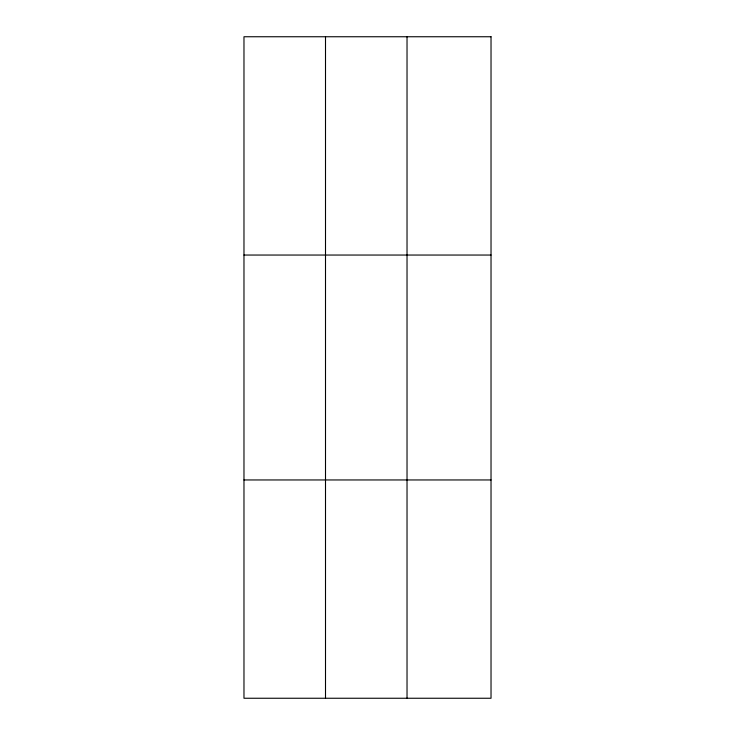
<?xml version="1.0" encoding="UTF-8"?>
<svg xmlns="http://www.w3.org/2000/svg" width="735" height="735" viewBox="0 0 735 735"><rect width="100%" height="100%" fill="white"/><g stroke="black" fill="none" stroke-linecap="round" stroke-linejoin="round"><path stroke-width="1.1" d="M325.504 36.75L325.504 698.25M407.025 36.75L407.025 698.25M243.974 255.045L491.026 255.045M243.974 479.955L491.026 479.955M491.026 36.75L491.026 698.25L243.974 698.25L243.974 36.75L491.026 36.75"/></g></svg>
